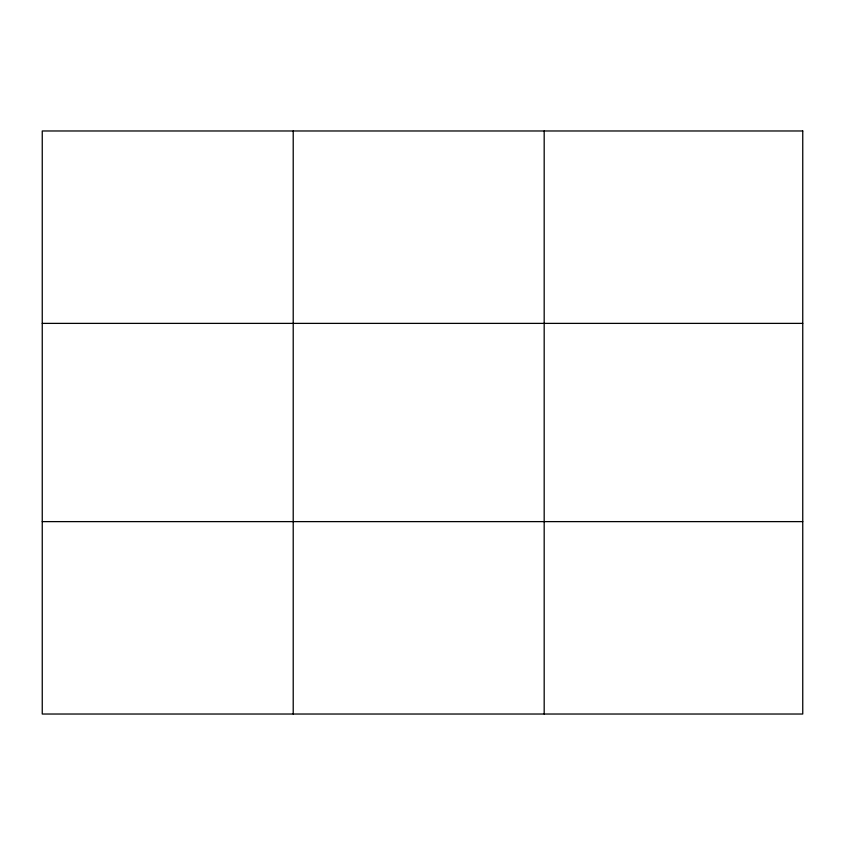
<?xml version="1.0" encoding="UTF-8"?>
<svg xmlns="http://www.w3.org/2000/svg" width="845" height="845" viewBox="0 0 845 845"><rect width="100%" height="100%" fill="white"/><g stroke="black" fill="none" stroke-linecap="round" stroke-linejoin="round"><path stroke-width="1.27" d="M293.215 130.975L293.215 714.025M544.18 130.975L544.18 714.025M42.25 323.382L802.75 323.382M42.25 521.618L802.75 521.618M802.75 130.975L802.75 714.025L42.25 714.025L42.25 130.975L802.75 130.975"/></g></svg>
